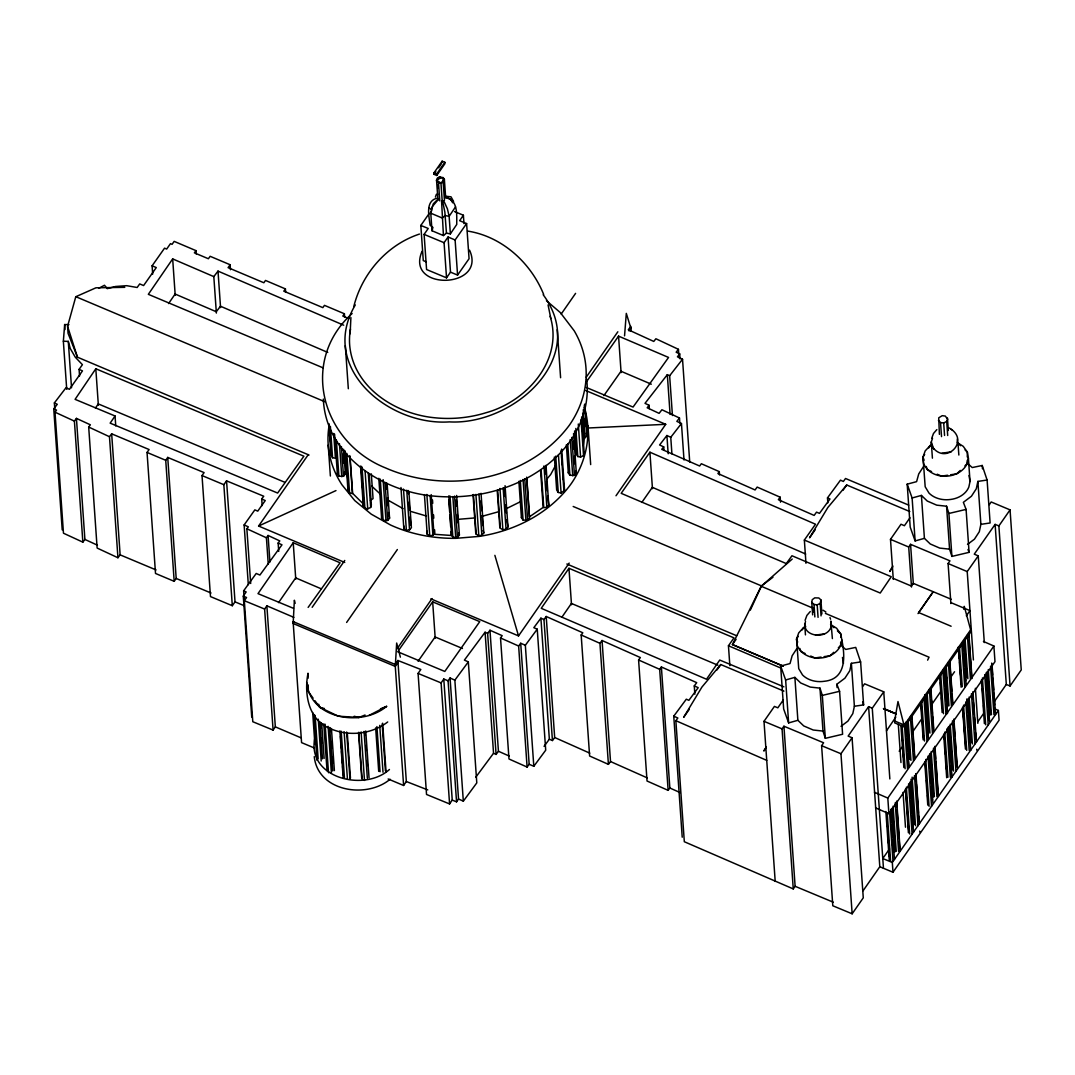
<?xml version="1.0" encoding="UTF-8"?>
<svg xmlns="http://www.w3.org/2000/svg" width="1075" height="1075" viewBox="0 0 1075 1075"><rect width="100%" height="100%" fill="white"/><g stroke="black" fill="none" stroke-linecap="round" stroke-linejoin="round"><path stroke-width="1.5" d="M967.245 460.302L967.204 463.594C959.33 480.162 930.748 480.821 923.546 463.352L923.008 457.077L925.185 450.909L930.413 445.278L928.773 447.899M967.298 457.009L967.352 452.078L963.227 446.327L957.207 442.524L960.593 445.708M805.524 621.498C800.579 636.051 825.828 640.243 830.76 627.76L830.854 621.028L832.386 638.59M840.704 642.205L840.663 645.484C832.816 662.025 804.261 662.643 797.086 645.215L796.562 639.007L798.712 632.893L803.885 627.236L802.259 629.856M840.784 637.3L840.825 634.035L836.592 628.23L830.545 624.535L833.972 627.692M957.288 441.744L957.328 439.043M820.91 599.904L820.185 603.398L817.188 604.876L813.99 604.432L811.773 602.376L812.23 599.716L814.716 597.861L818.814 597.969L820.91 599.904L821.891 613.959M584.397 407.774C592.271 433.319 586.547 461.215 571.645 483.065A131.62 103.711 -4 0 1 541.612 512.278A128.839 101.534 -4 0 1 479.222 536.398L456.015 538.32A129.175 101.789 -4 0 1 390.615 525.043L371.265 514.173L354.723 500.56L342.011 484.865A129.712 102.206 -4 0 1 329.286 424.45M433.023 227.537L430.107 225.226C429.1 216.465 424.827 200.689 437.458 198.109M543.211 294.765C590.108 358.15 513.03 425.485 449.404 421.884C388.841 426.157 318.052 367.771 355.287 304.951M350.127 333.747L350.907 317.582M323.333 399.067C325.671 454.94 381.598 491.262 433.05 496.018C483.965 501.084 539.422 483.159 570.435 440.857A132.91 104.745 -4 0 0 586.265 402.198A131.499 103.617 -4 0 0 586.628 379.139M293.193 622.801L294.362 600.253L295.155 603.371M294.187 622.129L293.247 623.554L395.278 666.406L396.675 643.038L400.384 657.148M66.717 389.325L63.358 341.245L64.661 324.556L68.934 324.637M624.548 335.857L626.308 313.376L630.918 328.332L629.063 330.939M939.402 434.354L938.717 417.812L942.211 415.689L945.301 416.065L947.666 419.25L946.712 421.44L947.693 435.496M435.429 197.021L436.356 194.387L437.7 194.185M387.712 721.97C371.48 734.386 348.623 736.778 330.012 728.514C308.256 719.833 303.983 693.738 308.014 673.232L308.095 678.244M314.854 738.108C306.402 777.776 364.25 792.436 389.446 769.485M583.268 445.426L584.424 437.955L582.69 413.176M894.615 720.962L897.988 701.532L904.492 726.996L894.749 722.911L894.615 720.962L904.344 725.047L970.644 629.843L964.262 606.354L963.751 609.27M431.814 208.416L433.386 203.726L438.358 198.835M830.76 627.76L831.405 624.535M837.398 630.864L840.825 634.035L841.832 639.947L840.663 645.484L838.352 647.755M841.832 639.947C845.259 656.529 846.294 679.104 824.31 681.281A22.79 17.966 -4 0 1 802.514 674.952L798.725 668.637L796.562 639.007L798.188 636.4M965.095 449.955L967.352 452.078L968.387 458.058L967.204 463.594L964.907 465.878M968.387 458.058L970.026 481.479L968.844 487.015A21.89 17.24 -4 0 1 950.811 499.432A22.857 18.02 -4 0 1 928.988 493.076L925.185 486.773L923.008 457.077L924.648 454.456M841.026 726.31L847.933 721.097L852.811 713.612L854.383 706.262L863.615 704.891L860.618 661.945L851.387 663.315L849.814 670.679L844.937 678.164L836.874 684.237L837.103 687.543M967.513 544.393L974.434 539.193L979.312 531.708L980.884 524.345L990.115 522.974L987.105 480.028L977.874 481.412L976.302 488.762L971.424 496.247L963.361 502.321L966.089 509.402L969.086 552.348L951.913 556.407L949.561 549.15L946.564 506.218L936.728 505.156L927.255 501.044L921.409 495.414L912.111 497.98L915.121 540.927L924.419 538.36L930.265 543.977L939.738 548.102L949.561 549.15M387.134 483.562L389.553 518.244L387.685 520.448L383.143 520.394L381.585 517.948L381.907 516.457M948.835 427.823C971.666 439.998 945.207 467.007 931.541 445.668L931.272 442.013L932.522 438.358M329.622 433.883L329.729 436.84M343.637 449.256L345.357 474.035L343.503 476.292L338.907 476.225L337.348 473.779L337.752 472.207M427.111 531.238L427.192 534.235L429.745 535.74L432.903 535.283L434.811 533.039L434.582 529.747M573.566 433.494L576.334 473.134L574.48 475.405L569.925 475.298L568.312 472.879L568.715 471.307M574.601 430.954L576.227 454.08L577.786 456.526L580.594 457.063L583.55 455.625L584.195 453.26L581.656 416.925M309.036 455.047L77.481 357.196L68.074 333.371L67.577 326.316L75.787 296.727L95.944 287.804L124.767 287.334M333.68 433.453L335.413 458.232L332.565 457.748L330.993 455.289L331.073 448.839M403.783 525.863L403.851 528.793L406.377 530.338L409.535 529.881L411.403 527.691L408.863 491.356M353.782 306.617C361.912 273.668 386.919 244.818 419.452 234.068M360.528 466.214L363.296 505.855L364.909 508.273L367.731 508.865L370.673 507.44L371.359 505.035L369.168 473.645M349.778 455.598L352.439 493.586L349.577 493.022L347.977 490.617L348.434 489.071M363.296 505.855L363.296 497.712M526.804 478.294L529.572 517.935L527.664 520.166L523.082 520.098L521.415 517.666L521.872 516.121M576.227 454.08L576.213 445.923M431.451 211.036L430.766 213.186L432.002 230.749L443.438 235.573L446.447 233.127L450.371 233.88L456.754 224.433C456.593 215.269 458.38 199.56 445.695 197.867M432.002 230.749L432.674 228.612M805.094 620.329L806.895 615.411L810.268 611.527M931.676 438.412L933.476 433.494L936.849 429.597M444.459 200.34L443.182 182.172L444.378 179.364L443.196 177.617L439.487 176.972L437.364 178.168L436.544 180.197L437.942 200.017M750.31 610.13L761.49 585.902L772.952 577.235M927.618 660.144L929.055 657.215L825.398 613.395M792.221 559.054L761.207 586.265L732.424 644.583L783.312 666.164L732.424 644.583L736.093 639.383M422.058 251.295C404.697 291.298 487.244 288.96 469.547 250.153M554.364 457.009L556.675 490.052L558.274 492.458L561.096 492.982L564.563 490.361L561.674 449.068M555.452 465.663L550.669 474.532L546.624 479.369M904.344 725.047L906.01 722.118M766.247 746.977L763.814 751.022L765.709 748.321M892.908 566.082L889.657 571.483L892.505 567.412M923.546 466.523L918.735 473.914L916.599 481.654L907.192 484.167L910.202 527.113L915.121 540.927M796.924 648.48L792.141 655.763L790.017 663.571L780.652 666.043L783.662 708.989L788.633 722.911L797.878 720.304L803.737 725.934L813.238 730.019L822.98 731.081L825.331 738.323L842.598 734.265L839.588 691.319L836.874 684.237M115.052 415.985L110.147 423.147L277.632 493.049L303.902 456.203L95.809 368.765L75.089 399.349L115.052 415.985L115.751 425.928M95.447 408.07L98.268 403.904L284.781 482.272M455.531 206.87L449.135 216.317L450.371 233.88M886.485 730.852L895.744 717.2M994.267 708.627L998.393 710.454L999.078 720.223L892.989 872.242L883.462 868.264L872.268 708.197L868.613 706.651L848.148 736.093L852.072 737.772L863.265 897.84L852.152 913.804L832.803 905.768L821.609 745.701L823.598 742.771L783.93 726.23L782.062 728.863L793.256 888.918L684.318 841.725L675.852 720.693L677.855 718.019L673.756 716.178L686.307 699.193L688.873 700.336L698.212 687.664L694.275 685.917L696.707 682.652L661.38 666.984L659.674 669.335L668.139 790.353L647.043 781.014L638.59 659.983L640.364 657.551L602.054 640.512L599.944 643.32L608.41 764.352L589.624 756.007L581.172 634.976L582.811 632.785L546.207 616.486L543.963 619.536L552.429 740.554L549.352 739.21L540.9 618.179L543.963 619.536M216.371 313.08L213.817 276.611L172.672 258.9L148.337 294.322L323.279 367.932M168.573 303.567L175.117 294.039L216.277 311.737L220.469 306.227L327.754 352.425M152.69 274.112L152.099 265.821L164.556 248.164L166.665 249.064L170.468 243.649L172.081 244.334L174.163 241.378L195.959 250.623L194.373 252.84L208.375 258.739L210.149 256.307L230.144 264.746L228.088 267.648L263.845 282.752L265.512 280.441L285.413 288.906L283.787 291.164L322.836 307.625L324.462 305.354L344.403 313.766L342.817 316.063L348.811 318.603M251.738 717.146L243.286 596.128L246.162 591.935L243.635 590.82L256.199 573.472L259.908 575.044L281.986 544.823L278.143 543.063L279.796 540.927L268.078 535.471L266.412 537.782L268.266 564.308M454.55 211.56L463.392 215.242L459.63 220.684L466.604 223.573L469.063 258.712L457.574 275.092L450.506 272.15L448.047 237.011L455.115 239.967L457.574 275.092M388.142 778.985L403.609 785.476L395.143 664.444L397.884 660.493L420.822 669.483L418.081 673.434L426.533 794.465L449.578 803.939L441.113 682.907L443.787 679.037L448.087 680.811L456.553 801.843L452.239 800.069L443.787 679.037M449.578 803.939L452.239 800.069M911.506 587.044L908.711 547.027L910.565 544.34L949.951 560.841L948.096 563.542L950.891 603.559M989.336 504.672L991.19 501.971L1010.057 509.873L1021.25 669.927L1010.07 685.984L1006.308 684.452L995.114 524.385L998.877 525.917L1010.07 685.984M436.746 175.453L436.652 174.096L444.835 162.285L442.134 161.196L433.937 172.941L434.031 174.298L436.746 175.453L444.929 163.655L444.835 162.285M308.135 607.402L340.076 562.789L293.22 542.741L258 593.642L293.475 608.329M278.546 602.645L295.679 577.88L321.385 588.872M729.844 665.64L728.447 645.753L733.983 637.878L568.957 568.299L541.249 608.316L706.517 679.252L719.739 660.05L783.89 686.844M561.862 617.238L571.416 603.438L717.939 665.21M450.506 272.15L446.528 277.834L426.573 269.529L424.114 234.39L428.226 228.464L420.822 225.454L429.342 213.267M344.726 562.44L258.591 526.038L308.297 454.591M312.153 607.308L344.752 560.438M346.62 622.452L397.36 549.527M561.204 314.048L575.582 293.368M403.609 785.476L406.337 781.525L397.884 660.493M430.86 598.856L518.526 635.903L569.172 563.085M616.002 495.763L665.707 424.316L585.727 390.507M893.285 579.371L890.49 539.354L900.998 524.237L904.411 525.715L909.974 517.787M918.01 613.583L933.221 591.72L951.187 599.259M852.152 913.804L840.959 753.736L852.072 737.772M966.331 615.827L969.946 610.613L950.824 602.578M863.064 890.799L879.807 866.719L868.613 706.651M243.635 590.82L252.8 721.728L273.09 730.086L264.625 609.055L266.869 605.83L293.878 617.372M273.09 730.086L275.334 726.861L266.869 605.83M397.562 648.131L432.029 598.573M586.238 377.177L617.843 331.785M448.087 680.811L450.062 677.989L454.859 680.153L463.325 801.171L458.528 799.007L450.062 677.989M649.905 452.199L621.189 493.331L786.309 563.582L791.952 555.762L880.223 593.037L891.256 576.724L804.355 540.053L815.495 524.224L649.905 452.199L652.458 488.668M641.829 502.415L652.364 487.324L805.686 554.028M456.553 801.843L458.528 799.007M775.196 881.392L764.002 721.338L774.417 706.409L777.83 707.82L783.366 699.879M998.877 525.917L1010.057 509.873M904.492 726.996L970.779 631.791L970.644 629.843M899.184 751.237L902.046 747.125M906.816 740.272L908.724 737.531M912.541 732.048L922.095 718.342M931.635 704.636L941.189 690.929M945.006 685.447L946.914 682.706M950.73 677.223L954.546 671.741M875.547 807.889L888.904 813.681L887.802 798.067L993.891 646.035L983.437 641.452M888.904 813.681L994.98 661.663L993.891 646.035M892.989 872.242L892.317 862.473L998.393 710.454M63.358 341.245L68.289 341.38L70.292 348.569L75.263 357.169L82.412 364.68L79.093 369.37L82.479 370.888L69.418 389.311L66.018 387.726L54.382 402.91L57.271 404.294L53.75 408.863L56.532 410.126L55 412.195L63.465 533.213L82.856 542.149L74.403 421.118L76.433 418.39L90.367 424.8L88.688 427.044L97.14 548.062L117.941 557.75L109.475 436.719L111.666 433.83L149.102 449.538L147.047 452.441L155.512 573.459L174.19 581.32L165.725 460.302L167.727 457.426L204.102 472.61L202.019 475.567L210.485 596.585L232.308 605.709L235.022 601.879L226.556 480.847L263.738 496.233L261.709 498.961L262.166 505.586M434.031 174.298L435.859 171.691M438.587 167.781L441.314 163.87M174.19 581.32L176.192 578.457L167.727 457.426M446.528 277.834L444.069 242.695L448.047 237.011M455.115 239.967L466.604 223.573M995.114 524.385L974.272 554.163L978.25 555.883L984.31 642.581M872.268 708.197L883.757 691.816L864.596 683.821L862.647 686.535M889.482 848.954L882.79 858.508L892.317 862.473M892.358 844.856L894.266 842.128M993.999 702.042L1006.308 684.452M586.197 382.162L618.555 336.126L668.556 357.438L633.067 407.076L586.359 387.484M398.583 650.388L432.661 601.839L479.746 621.646L444.795 671.445L397.643 651.732M603.881 395.627L621.001 371.265L651.316 384.178M418.081 661.246L435.12 636.978L462.465 648.48M689.371 709.204L683.66 717.321L701.948 687.032L720.774 664.552L783.903 691.131M716.971 669.967L720.774 664.552M973.399 659.942L967.218 571.577L978.25 555.883M977.726 721.889L984.163 712.725M815.267 529.679L809.556 537.809L827.858 507.494L846.71 485L909.799 511.552M842.988 490.281L846.71 485M232.308 605.709L223.842 484.691L226.556 480.847M248.312 584.639L244.133 524.949L254.842 509.873L257.758 511.149L265.243 500.56L261.709 498.961M793.256 888.918L795.124 886.297L783.93 726.23M395.278 666.406L398.032 662.549M529.169 764.285L533.805 766.287L525.339 645.269L520.703 643.253L529.169 764.285L527.099 767.053L508.986 758.99L500.52 637.972L502.186 635.661L489.972 630.246L487.62 633.417L496.086 754.435L493.546 753.252L485.08 632.234L487.62 633.417M668.139 790.353L669.846 788.015L661.38 666.984M671.915 453.865L670.76 437.283L666.903 435.523L659.593 444.969L663.705 446.877L661.757 449.337L699.623 466.012L701.343 463.728L719.282 471.629L717.898 473.537L755.08 489.958L757.176 487.083L780.168 497.201L780.517 502.173M780.168 497.201L778.354 499.687L814.151 515.422L816.53 512.143L819.486 513.366L829.967 498.975L827.495 497.886L840.475 480.149L843.364 481.466L845.528 478.496L908.671 505.116M454.859 680.153L468.324 661.878L464.387 660.117L485.08 632.234M463.325 801.171L476.789 782.896L468.324 661.878M552.429 740.554L554.673 737.504L546.207 616.486M525.339 645.269L537.245 629.171L533.832 627.692L540.9 618.179M533.805 766.287L545.71 750.189L537.245 629.171M475.808 777.158L493.546 753.252M496.086 754.435L498.437 751.264L489.972 630.246M544.058 746.346L549.352 739.21M82.856 542.149L84.898 539.422L76.433 418.39M527.099 767.053L518.634 646.021L520.703 643.253M608.41 764.352L610.519 761.543L602.054 640.512M117.941 557.75L120.131 554.861L111.666 433.83M213.817 276.611L218.01 271.102L343.691 325.201M672.439 415.528L669.644 375.739L667.32 374.664L645.013 403.34L649.085 405.288L647.177 407.774L659.096 413.351L661.918 409.75L679.481 418L679.83 422.972M250.69 583.47L246.86 528.766L248.338 526.844L244.133 524.949M679.481 418L676.847 421.387L681.456 423.51L684.009 459.979M670.76 437.283L681.456 423.51M669.644 375.739L682.531 359.238L677.438 356.806L679.709 353.89L676.162 352.224L678.433 349.321L655.898 338.759L653.761 341.433L628.297 329.783L630.783 326.37L631.133 331.355M584.881 404.187L587.071 435.563L585.257 437.794L583.295 409.709M497.214 490.428L499.768 526.763L500.292 528.228L502.858 529.733L506.043 529.222L507.951 526.992L505.062 485.698M541.115 469.708L543.762 507.696L546.866 507.212L548.774 504.968L546.006 465.327M451.016 531.52L451.245 534.826L452.871 537.298L457.453 537.366L459.401 535.095L456.633 495.454M473.04 494.728L475.701 532.716L476.185 534.154L478.792 535.686L481.855 535.242L483.804 532.958L481.036 493.317M442.215 201.24L440.952 183.073L444.378 179.364L439.487 176.972L436.544 180.197L438.506 182.737L439.769 200.904M960.284 470.433L956.817 473.847L950.663 474.774M833.743 652.31L830.276 655.723L824.135 656.637M438.049 199.816L432.553 206.319L430.766 213.186L442.215 218.01L445.225 215.564L449.135 216.317L447.415 208.846L443.72 200.783M352.143 313.497C298.931 361.442 322.03 442.43 385.441 467.88C446.958 494.943 528.161 480.565 569.347 425.23A132.91 104.745 -4 0 0 585.176 386.583A131.499 103.617 -4 0 0 574.211 330.804L560.303 312.57L546.436 300.691M380.456 708.828L386.624 706.356C361.617 727.385 310.447 719.282 306.657 682.504M370.432 500.332L373.052 498.666L371.318 473.887M390.118 779.241C366.387 799.168 317.783 791.509 314.263 756.625M520.649 501.608L506.406 508.623M440.307 178.087L436.544 180.197L440.952 183.073L443.182 182.172M98.766 288.288L104.477 285.265L107.285 288.637L115.536 286.488L126.622 285.681L137.157 287.482L139.71 283.921L143.607 285.547L156.278 267.567L152.099 265.821M369.034 715.426L386.624 706.356M938.421 420.298L940.531 422.556L943.689 422.959L946.712 421.44M258.591 526.038L335.978 490.59M498.961 511.633L481.721 516.417M314.988 700.779L319.732 707.337L338.343 716.205L358.889 717.482L365.057 715.009M788.633 722.911L785.637 679.964L794.882 677.371L800.727 682.988L810.241 687.073L819.983 688.134L822.321 695.391L825.331 738.323M951.913 556.407L948.902 513.46L966.089 509.402M822.321 695.391L839.588 691.319M987.105 480.028L982.228 465.488L972.23 467.558L968.575 464.292M445.09 196.188L451.003 196.806L453.569 201.428M942.09 453.22L951.187 451.822M947.586 475.231L941.418 476.144L937.198 474.196M821.058 657.08L814.917 657.994L810.711 656.046M815.508 635.137L824.525 633.833M457.816 519.359L475.338 517.895M586.977 428.052L665.707 424.316M438.506 182.737L440.952 183.073M467.571 231.071C501.944 236.352 530.902 262.757 543.654 294.429M426.412 516.013L410.798 511.431M324.435 708.546L319.732 707.337L318.67 704.233M354.199 716.259L358.889 717.482M446.488 197.222L450.492 199.13L452.696 202.799M406.337 781.525L427.756 789.91M426.238 261.803L423.281 260.593L420.822 225.454M418.081 673.434L441.113 682.907M264.625 609.055L244.334 600.697L246.551 597.512L243.286 596.128M235.022 601.879L244.321 605.722M821.609 745.701L840.959 753.736M424.114 234.39L444.069 242.695M764.002 721.338L782.062 728.863M176.192 578.457L211.049 593.01M795.124 886.297L833.273 902.194M202.019 475.567L223.842 484.691M120.131 554.861L156.063 569.925M890.49 539.354L908.711 547.027M948.096 563.542L967.218 571.577M893.218 578.39L911.439 586.077L913.293 583.376L933.221 591.72L918.695 612.562L951.12 626.241M944.132 676.336L947.223 677.64M883.757 708.627L896.066 713.813M147.047 452.441L165.725 460.302M395.143 664.444L293.112 621.592L301.578 742.623L313.94 747.81M75.814 296.687L324.798 401.714M573.177 506.473L761.49 585.902M761.207 586.265L811.638 607.59M566.847 564.012L736.657 635.742M879.807 866.719L883.462 868.264M433.937 172.941L436.652 174.096M728.447 645.753L780.772 668.018M275.334 726.861L300.839 737.746M874.459 792.275L887.802 798.067M675.852 720.693L766.73 760.374M638.59 659.983L659.674 669.335M581.172 634.976L599.944 643.32M500.52 637.972L518.634 646.021M610.519 761.543L647.298 777.897M669.846 788.015L680.139 792.584M498.437 751.264L509.12 756.007M554.673 737.504L589.745 753.132M931.568 471.602L927.335 469.654L926.26 466.51M805.094 653.466L800.888 651.531L799.8 648.4M55 412.195L74.403 421.118M246.86 528.766L266.412 537.782M84.898 539.422L97.435 545.186M88.688 427.044L109.475 436.719M387.228 499.714L403.058 508.623M951.294 429.368L952.423 430.067M823.06 610.197L825.896 612.024M428.885 207.663L431.787 209.974M379.838 493.64L371.627 486.034M840.838 645.148L845.729 649.461L855.727 647.405L860.618 661.945M313.094 698.159L308.337 691.615L308.216 684.936M967.997 549.513L969.086 552.348M780.652 666.043L785.637 679.964M907.192 484.167L912.111 497.98M829.981 617.574L830.572 619.227M933.826 449.363L931.272 442.013L932.415 458.165M796.562 639.007L797.65 642.138M923.008 457.077L924.083 460.221M805.699 626.886L804.691 623.93L805.457 634.868M862.634 701.975L863.615 704.891M507.951 526.992L506.836 519.642M458.622 532.689L459.401 535.095M946.564 506.218L948.902 513.46M67.577 326.316L77.494 357.33M575.609 470.769L576.334 473.134M563.837 487.996L564.563 490.361M389.553 518.244L388.586 512.506M494.876 555.345L518.526 635.903M919.703 831.123L920.039 832.292M586.399 433.225L587.071 435.563M483.118 530.553L483.804 532.958M344.672 471.629L345.357 474.035M976.705 749.235L977.054 750.471M548.774 504.968L547.672 495.911M442.51 200.555L444.862 212.138L446.447 233.127M548.075 304.937L550.843 318.563M550.118 316.265C563.918 360.058 526.643 401.593 486.182 412.679A102.797 81.015 -4 0 1 434.528 417.745C395.425 413.969 353.541 387.578 349.697 345.438A101.01 79.59 -4 0 1 350.477 329.071M968.992 475.499L970.026 481.479M842.464 657.457L843.472 663.369M982.228 465.488L982.456 468.794M992.023 664.31L995.531 714.512M991.714 663.1L992.534 674.818M992.776 678.164L993.596 689.868M993.824 693.214L994.644 704.931M994.872 708.277L995.114 711.623M977.874 481.412L980.884 524.345M990.572 666.124L993.958 714.647M988.301 669.537L991.459 714.714M987.898 675.14L988.476 683.512M988.946 690.204L989.524 698.575M989.994 705.267L990.465 711.959M987.159 671.593L990.209 715.09M986.527 674.253L988.852 707.605M986.151 672.816L989.551 721.338M986.366 680.045L987.065 690.083M987.428 695.108L988.248 706.826M988.476 710.172L989.175 720.21M984.7 674.616L988.221 724.819M982.429 677.962L985.694 724.819M981.798 680.3L982.039 683.646M982.389 688.658L983.087 698.696M983.558 705.402L984.136 713.76M981.354 680.112L984.391 723.609M975.374 688.296L977.833 723.354M957.973 442.537L958.846 455.034M968.857 633.35L972.015 678.527M972.956 691.91L976.463 742.099M968.629 633.78L968.857 637.126M969.099 640.472L971.088 668.919M971.316 672.265L971.558 675.611M972.727 692.34L973.184 699.032M973.426 702.378L974.246 714.096M974.474 717.442L975.294 729.146M975.536 732.492L975.993 739.197M967.366 635.123L970.402 678.634M971.451 693.684L974.958 743.887M965.041 638.51L967.849 678.674M969.139 697.07L972.405 743.927M964.396 640.781L964.866 647.472M965.216 652.485L965.914 662.536M966.277 667.548L966.855 675.92M968.494 699.341L969.086 707.699M969.543 714.391L970.134 722.763M970.604 729.455L971.303 739.493M963.952 640.593L966.532 677.398M968.051 699.153L971.088 742.65M947.451 418.027L948.325 430.511M963.16 641.493L966.197 685.003M967.258 700.053L970.765 750.256M962.945 642.003L963.522 650.362M963.751 653.721L964.571 665.425M964.812 668.771L965.632 680.488M966.922 698.884L967.849 712.268M968.091 715.614L968.911 727.332M969.139 730.678L969.959 742.395M961.708 643.307L964.745 686.804M965.807 701.868L969.193 750.39M943.689 422.959L944.562 435.456M959.464 646.612L962.273 686.764M963.549 705.173L966.721 750.35M958.873 648.897L959.464 657.268M959.814 662.281L960.512 672.332M960.862 677.344L961.332 684.036M963.079 709.137L963.791 719.175M964.141 724.187L964.839 734.225M965.189 739.251L965.78 747.622M958.685 648.736L959.384 658.679M959.612 661.998L960.539 675.261M962.864 708.412L965.068 739.923M958.309 647.043L961.117 687.194M962.528 707.283L965.444 749.1M940.531 422.556L941.525 436.611M949.803 660.507L952.84 704.017M953.901 719.067L957.288 767.59M949.736 662.643L951.724 691.091M951.966 694.437L952.544 702.808M954.062 724.55L954.882 736.267M955.124 739.613L956.992 766.381M948.352 662.321L951.388 705.818M952.45 720.882L955.957 771.071M946.161 665.653L948.97 705.805M950.246 724.214L953.525 771.057M945.866 672.937L946.564 682.974M946.927 687.987L947.626 698.024M950.192 734.843L950.784 743.201M951.254 749.893L951.953 759.931M945.073 667.723L947.76 706.208M949.171 726.283L952.208 769.794M944.32 668.408L947.478 713.585M948.419 726.969L951.926 777.171M944.334 672.265L945.274 685.648M945.503 688.994L946.322 700.698M946.564 704.058L947.021 710.75M948.19 727.479L948.432 730.825M948.661 734.171L949.48 745.875M949.722 749.221L950.542 760.939M950.891 765.964L951.469 774.322M942.869 670.222L945.906 713.719M946.968 728.783L950.354 777.306M940.679 673.555L943.487 713.706M944.764 732.115L947.935 777.279M940.464 682.544L941.163 692.582M941.525 697.608L942.224 707.646M944.092 734.413L944.441 739.439M944.791 744.451L945.503 754.489M945.852 759.514L946.551 769.552M939.55 675.678L942.13 712.483M943.648 734.225L946.685 777.736M921.409 495.414L924.419 538.36M930.843 687.731L933.893 731.228M934.941 746.292L938.448 796.481M930.627 688.228L931.205 696.6M931.447 699.946L932.388 713.33M932.616 716.676L933.436 728.393M934.726 746.789L935.546 758.507M935.774 761.853L937.991 793.646M929.391 689.532L932.442 733.043M933.49 748.093L936.889 796.615M927.241 694.625L929.929 733.11M931.219 751.519L934.377 796.683M926.489 695.216L927.188 705.254M927.658 711.946L928.249 720.317M928.598 725.329L928.948 730.355M930.816 757.123L931.514 767.16M931.864 772.186L932.576 782.224M932.925 787.236L933.396 793.928M926.045 695.028L928.612 731.847M930.144 753.588L933.181 797.099M928.437 739.277L925.051 694.598L925.871 706.315M929.485 754.327L932.885 802.85M926.113 709.661L926.932 721.365M927.161 724.711L927.98 736.429M929.391 756.504L930.211 768.222M930.439 771.568L931.259 783.272M931.488 786.618L932.428 800.015M923.949 697.581L926.986 741.078M928.034 756.142L931.541 806.331M921.692 700.887L924.5 741.038M925.79 759.434L929.069 806.29M910.565 544.34L913.36 584.343M921.127 703.238L921.826 713.276M922.296 719.968L922.874 728.339M923.344 735.031L923.586 738.377M925.454 765.145L926.153 775.183M926.502 780.208L927.201 790.246M927.564 795.258L928.021 801.963M920.63 703.023L923.197 739.842M924.715 761.584L927.765 805.094M914.892 758.668L911.842 715.171L910.391 716.985L913.441 760.482M915.94 773.731L919.447 823.92M911.627 715.681L911.855 719.027M912.097 722.373L912.917 734.077M913.266 739.103L914.086 750.807M914.314 754.153L914.556 757.499M915.725 774.242L916.182 780.934M916.424 784.28L918.413 812.713M918.641 816.059L918.991 821.085M914.489 775.545L917.996 825.734M908.147 720.277L910.955 760.442M912.124 777.171L915.524 825.694M907.488 722.655L907.837 727.681M908.308 734.373L908.886 742.731M909.356 749.423L909.947 757.794M911.587 781.216L912.164 789.587M912.514 794.6L913.226 804.637M913.575 809.663L914.274 819.701M907.031 722.4L909.598 759.219M911.009 779.294L914.167 824.471M905.943 723.462L908.98 766.959M910.041 782.022L913.548 832.211M905.728 723.959L906.548 735.676M906.776 739.022L907.596 750.74M907.824 754.086L908.644 765.79M909.934 784.199L910.874 797.583M911.103 800.929L911.923 812.646M912.151 815.992L912.971 827.696M904.613 726.942L907.528 768.773M908.59 783.823L912.097 834.025M902.059 725.249L905.11 768.759M906.386 787.155L909.665 834.012M901.71 730.892L902.409 740.93M902.879 747.622L903.578 757.66M903.927 762.686L904.169 766.032M906.158 794.465L906.736 802.837M907.206 809.529L907.797 817.9M908.254 824.592L908.617 829.604M900.917 725.692L903.833 767.51M905.365 789.265L908.402 832.776M898.297 724.402L900.957 762.538M903.04 792.382L905.486 827.199M896.698 801.103L900.205 851.293M896.483 801.614L896.832 806.626M897.061 809.972L899.049 838.419M899.278 841.765L899.748 848.457M895.193 802.877L898.593 851.4M893.083 806.196L896.241 851.373M892.425 808.575L892.774 813.6M893.123 818.613L893.836 828.65M894.185 833.676L894.884 843.714M892.022 808.346L895.058 851.857M883.757 691.816L889.845 778.932M891.914 808.534L894.373 843.593M890.947 809.22L894.454 859.422M890.678 809.771L891.498 821.488M891.739 824.834L892.559 836.538M892.788 839.884L893.607 851.602M889.589 812.633L892.989 861.156M887.211 812.646L890.611 861.169M886.781 818.371L887.372 826.742M887.722 831.754L888.541 843.472M888.891 848.484L889.482 856.856M885.867 811.491L889.267 860.013M851.387 663.315L854.383 706.262M827.495 497.886L827.844 502.858M820.185 603.398L821.058 615.894M817.188 604.876L818.062 617.359M813.99 604.432L814.863 616.929M819.983 688.134L822.98 731.081M812.767 607.523L813.103 612.212M811.773 602.376L812.646 614.873M804.355 540.053L805.968 563.273M794.882 677.371L797.878 720.304M719.282 471.629L719.524 474.948M682.531 359.238L689.72 462.022M679.709 353.89L680.058 358.875M678.433 349.321L679.01 357.612M694.275 685.917L694.853 694.195M667.32 374.664L670.101 414.453M666.903 435.523L668.18 453.757M663.705 446.877L663.933 450.183M673.756 716.178L682.222 837.197M649.085 405.288L649.313 408.607M618.555 336.126L621.095 372.595M587.944 425.552L590.672 464.588M584.598 404.469L585.055 411.067M584.437 405.141L584.894 411.752M585.364 418.363L585.942 426.614M584.289 406.968L584.639 411.927M581.011 419.29L583.55 455.625M578.296 424.02L580.594 457.063M575.824 428.455L577.786 456.526M575.286 432.714L575.636 437.673M573.526 441.046L574.104 449.296M574.561 455.907L575.138 464.172M571.819 437.417L574.48 475.405M570.207 439.554L572.747 475.889M567.721 443.908L569.925 475.298M566.35 444.808L568.312 472.879M557.24 329.743L560.599 377.715M561.647 456.606L562.225 464.87M562.803 473.121L563.26 479.732M561.069 450.277L563.958 491.571M568.957 568.299L571.51 604.768M558.436 454.994L561.096 492.982M555.735 456.123L558.274 492.458M545.589 466.187L546.167 474.451M546.624 481.049L547.323 490.966M543.977 465.918L546.866 507.212M540.617 471.092L543.157 507.427L529.438 516.806L526.656 477.166M524.775 478.872L527.664 520.166M523.068 479.437L525.957 520.73M520.3 480.458L523.082 520.098M518.876 481.318L521.415 517.666M504.753 489.904L505.21 496.516M505.787 504.78L506.365 513.03M503.154 487.942L506.043 529.222M499.969 488.44L502.858 529.733M497.644 490.24L500.292 528.228M463.392 215.242L463.97 223.613M481.036 500.816L481.734 510.732M482.084 515.691L482.769 525.594M478.98 493.949L481.855 535.242M475.903 494.393L478.792 535.686M473.417 494.513L476.185 534.154M444.378 179.364L445.655 197.531M442.134 161.196L442.228 162.567M443.196 177.617L443.545 182.562M443.438 235.573L441.583 201.307M437.821 184.779L438.049 188.071M456.324 499.66L456.781 506.271M457.359 514.522L457.937 522.786M454.577 496.072L457.453 537.366M452.844 496.569L455.733 537.863M449.982 496.005L452.871 537.298M448.799 495.844L451.567 535.484L433.964 534.262L431.196 494.621M448.826 500.13L449.632 511.7M449.861 515.006L450.667 526.562M432.499 500.009L432.728 503.315M433.547 514.871L433.776 518.177M430.134 495.642L432.903 535.283M426.856 494.446L429.745 535.74M432.661 601.839L435.214 638.322M424.423 494.594L427.192 534.235M408.272 490.523L408.5 493.828M409.078 502.092L409.656 510.343M410.126 516.954L410.704 525.218M406.753 490.24L409.535 529.881M403.488 489.058L406.377 530.338M400.962 487.512L403.851 528.793M386.503 482.769L386.973 489.38M387.551 497.644L388.129 505.895M385.025 482.447L387.685 520.448M383.117 479.665L386.006 520.958M380.254 479.101L383.143 520.394M378.803 478.308L381.585 517.948M368.255 472.758L370.673 507.44M365.07 470.877L367.731 508.865M382.66 723.193L386.046 771.716M382.136 723.959L385.414 770.802M362.02 466.98L364.909 508.273M379.73 725.37L383.009 772.226M361.227 466.523L361.697 473.134M362.382 483.038L362.853 489.649M363.431 497.9L363.887 504.511L352.627 493.371L350.087 457.036M361.093 466.322L361.791 476.238M362.248 482.85L362.826 491.1M376.908 726.579L380.066 771.743M375.659 727.882L378.709 771.393M344.403 313.766L344.632 317.085M345.317 345.733L348.327 388.733M346.808 453.381L349.577 493.022M365.755 730.973L369.034 777.83M346.123 456.042L346.701 464.292M347.158 470.904L347.736 479.168M365.097 732.062L365.325 735.407M366.037 745.445L366.387 750.457M367.086 760.495L367.435 765.521M345.196 450.976L347.977 490.617M364.062 731.417L367.341 778.273M343.409 453.448L344.094 463.365M341.42 446.568L343.503 476.292M361.106 731.914L364.492 780.437M339.472 443.747L341.783 476.789M358.835 732.236L362.114 779.093M358.526 732.76L361.684 777.937M336.368 439.89L338.907 476.225M334.58 434.139L337.348 473.779M330.374 426.358L332.565 457.748M329.918 432.325L330.603 442.228M328.816 423.631L330.993 455.289M328.211 445.09L330.374 475.997M347.292 732.935L350.45 778.112M346.661 732.021L349.939 778.878M344.121 731.699L347.4 778.555M341.192 731.228L344.47 778.072M340.506 736.375L341.326 748.093M341.554 751.438L342.374 763.142M342.616 766.488L343.194 774.86M339.875 730.892L343.153 777.749M331.449 728.769L334.379 770.6M330.683 728.178L330.912 731.524M331.624 741.562L332.081 748.254M332.672 756.625L333.142 763.317M329.689 727.493L332.726 771.003M328.117 726.337L331.396 773.194M325.12 724.214L328.507 772.737M323.763 723.865L327.028 770.708M321.68 723.273L324.126 758.413M320.914 722.749L321.264 727.762M321.976 737.799L322.325 742.825M319.907 721.997L322.487 758.802M318.281 719.188L321.197 761.019M285.413 288.906L285.641 292.212M315.109 715.372L318.146 758.869M314.155 714.539L314.397 717.885M314.854 724.577L315.566 734.615M315.916 739.627L316.265 744.652M313.793 715.036L316.95 760.213M312.677 712.51L314.894 744.29M293.22 542.741L295.773 579.223M278.143 543.063L278.721 551.354M268.078 535.471L269.933 561.997M230.144 264.746L230.48 269.717M218.01 271.102L220.563 307.571M195.959 250.623L196.201 253.928M172.672 258.9L175.212 295.37M95.809 368.765L98.362 405.235M79.093 369.37L79.563 375.995M68.289 341.38L71.528 387.793M64.661 324.556L65.011 329.528M54.382 402.91L54.838 409.548M53.75 408.863L62.216 529.894M895.851 713.813L883.516 708.586L895.851 713.813"/></g></svg>
